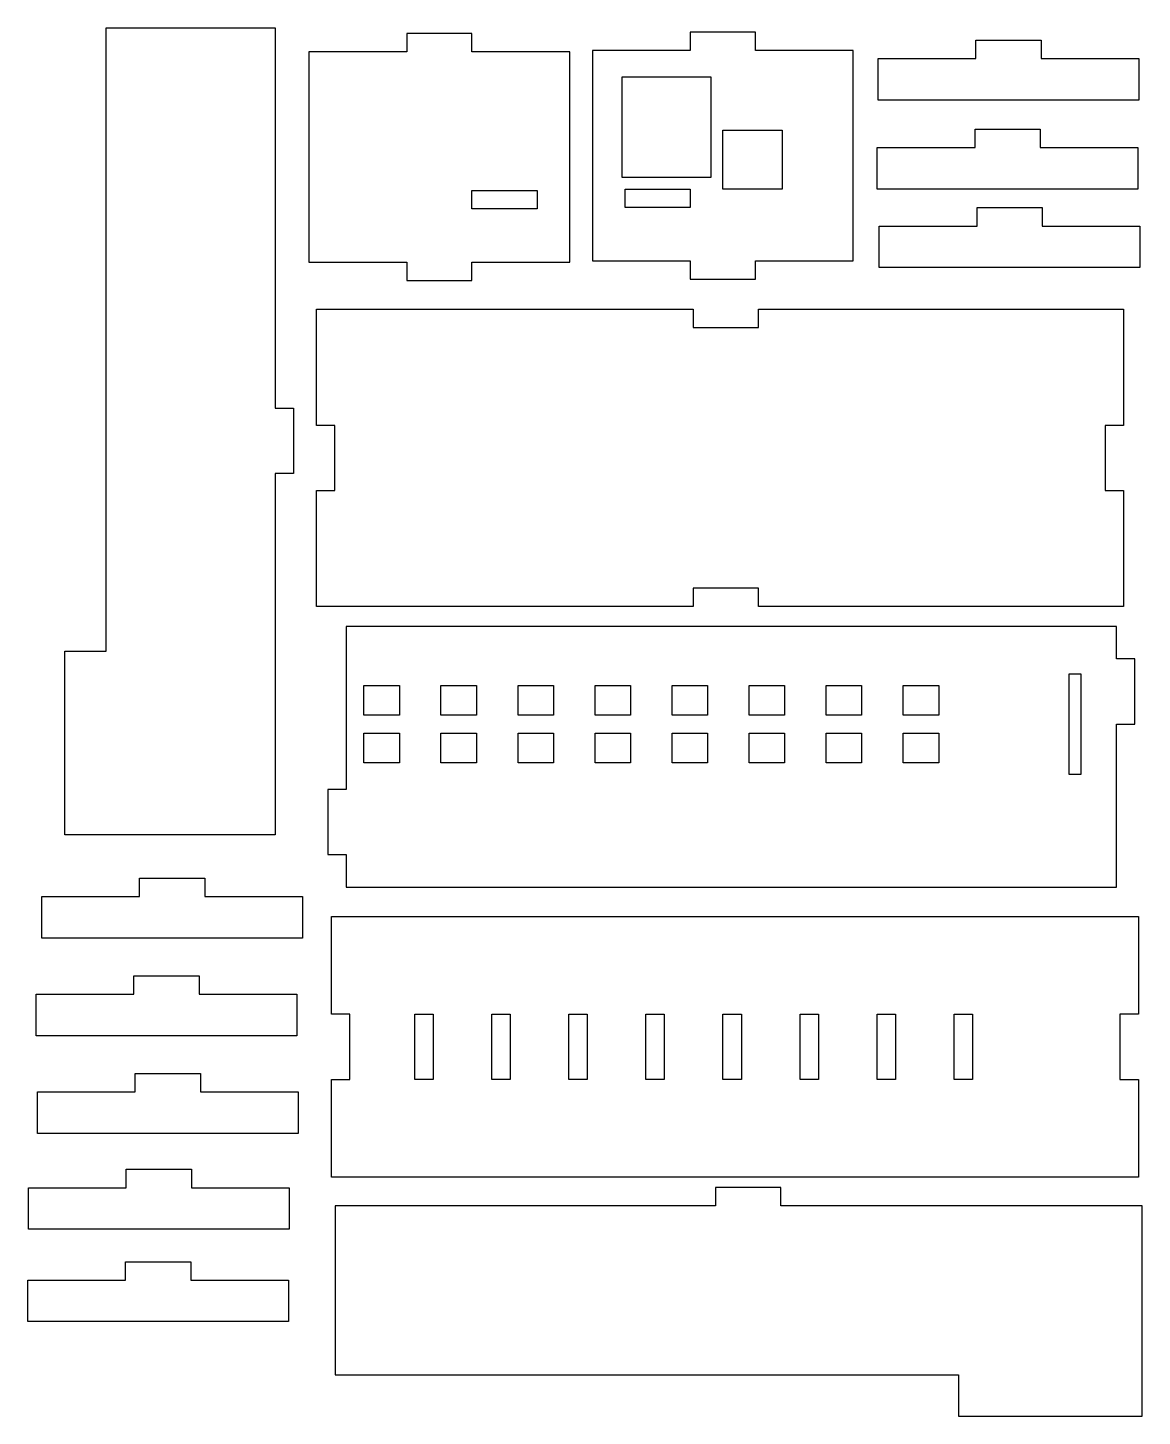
# Model space of a CAD drawing. Extents: x -202 to -14, y -80 to 155.
import ezdxf

# ---------------------------------------------------------------- set-up
doc = ezdxf.new("R2010")
doc.units = 0
doc.layers.get('0').update_dxf_attribs({"linetype": 'continuous'})

# ---------------------------------------------------------------- blocks, each defined once
blk = doc.blocks.new('SKETCH002')
at = {"color": 7}
for points in [[(-106.74, 150.71), (-106.74, 115.21), (-90.24, 115.21), (-90.24, 112.11), (-79.24, 112.11), (-79.24, 115.21), (-62.74, 115.21), (-62.74, 150.71), (-79.24, 150.71), (-79.24, 153.81), (-90.24, 153.81), (-90.24, 150.71)], [(-101.74, 146.31), (-86.74, 146.31), (-86.74, 129.31), (-101.74, 129.31)], [(-84.74, 137.31), (-74.74, 137.31), (-74.74, 127.31), (-84.74, 127.31)], [(-101.24, 127.31), (-90.24, 127.31), (-90.24, 124.21), (-101.24, 124.21)]]:
    blk.add_lwpolyline(points, close=True, dxfattribs=at)
blk = doc.blocks.new('SKETCH')
at = {"color": 7}
for points in [[(-151.4, 26.04), (-151.4, 15.04), (-148.3, 15.04), (-148.3, 9.54), (-18.3, 9.54), (-18.3, 37.04), (-15.2, 37.04), (-15.2, 48.04), (-18.3, 48.04), (-18.3, 53.54), (-148.3, 53.54), (-148.3, 26.04)], [(-26.3, 45.54), (-24.3, 45.54), (-24.3, 28.54), (-26.3, 28.54)], [(-145.3, 43.54), (-139.3, 43.54), (-139.3, 38.54), (-145.3, 38.54)], [(-132.3, 43.54), (-126.3, 43.54), (-126.3, 38.54), (-132.3, 38.54)], [(-119.3, 43.54), (-113.3, 43.54), (-113.3, 38.54), (-119.3, 38.54)], [(-106.3, 43.54), (-100.3, 43.54), (-100.3, 38.54), (-106.3, 38.54)], [(-93.3, 43.54), (-87.3, 43.54), (-87.3, 38.54), (-93.3, 38.54)], [(-80.3, 43.54), (-74.3, 43.54), (-74.3, 38.54), (-80.3, 38.54)], [(-67.3, 43.54), (-61.3, 43.54), (-61.3, 38.54), (-67.3, 38.54)], [(-54.3, 43.54), (-48.3, 43.54), (-48.3, 38.54), (-54.3, 38.54)], [(-145.3, 35.54), (-139.3, 35.54), (-139.3, 30.54), (-145.3, 30.54)], [(-132.3, 35.54), (-126.3, 35.54), (-126.3, 30.54), (-132.3, 30.54)], [(-119.3, 35.54), (-113.3, 35.54), (-113.3, 30.54), (-119.3, 30.54)], [(-106.3, 35.54), (-100.3, 35.54), (-100.3, 30.54), (-106.3, 30.54)], [(-93.3, 35.54), (-87.3, 35.54), (-87.3, 30.54), (-93.3, 30.54)], [(-80.3, 35.54), (-74.3, 35.54), (-74.3, 30.54), (-80.3, 30.54)], [(-67.3, 35.54), (-61.3, 35.54), (-61.3, 30.54), (-67.3, 30.54)], [(-54.3, 35.54), (-48.3, 35.54), (-48.3, 30.54), (-54.3, 30.54)]]:
    blk.add_lwpolyline(points, close=True, dxfattribs=at)
blk = doc.blocks.new('SKETCH007')
at = {"color": 7}
for points in [[(-154.58, 150.52), (-154.58, 115.02), (-138.08, 115.02), (-138.08, 111.92), (-127.08, 111.92), (-127.08, 115.02), (-110.58, 115.02), (-110.58, 150.52), (-127.08, 150.52), (-127.08, 153.62), (-138.08, 153.62), (-138.08, 150.52)], [(-127.08, 127.12), (-116.08, 127.12), (-116.08, 124.02), (-127.08, 124.02)]]:
    blk.add_lwpolyline(points, close=True, dxfattribs=at)
blk = doc.blocks.new('SKETCH010')
at = {"color": 7}
for points in [[(-14.600077, -11.897138), (-17.700077, -11.897138), (-17.700077, -22.897138), (-14.600077, -22.897138), (-14.600077, -39.397138), (-150.800077, -39.397138), (-150.800077, -22.897138), (-147.700077, -22.897138), (-147.700077, -11.897138), (-150.800077, -11.897138), (-150.800077, 4.602862), (-14.600077, 4.602862)], [(-136.700077, -11.897138), (-133.600077, -11.897138), (-133.600077, -22.897138), (-136.700077, -22.897138)], [(-123.700077, -11.897138), (-120.600077, -11.897138), (-120.600077, -22.897138), (-123.700077, -22.897138)], [(-110.700077, -11.897138), (-107.603807, -11.897138), (-107.603807, -22.897138), (-110.700077, -22.897138)], [(-97.703807, -11.897138), (-94.603807, -11.897138), (-94.603807, -22.897138), (-97.703807, -22.897138)], [(-84.703807, -11.897138), (-81.603807, -11.897138), (-81.603807, -22.897138), (-84.703807, -22.897138)], [(-71.703807, -11.897138), (-68.603807, -11.897138), (-68.603807, -22.897138), (-71.703807, -22.897138)], [(-58.703807, -11.897138), (-55.603807, -11.897138), (-55.603807, -22.897138), (-58.703807, -22.897138)], [(-45.703807, -11.897138), (-42.603807, -11.897138), (-42.603807, -22.897138), (-45.703807, -22.897138)]]:
    blk.add_lwpolyline(points, close=True, dxfattribs=at)

msp = doc.modelspace()

# ---------------------------------------------------------------- linework, layer by layer
at = {"color": 7}
for points in [[(-188.78, 154.56), (-160.28, 154.56), (-160.28, 90.36), (-157.18, 90.36), (-157.18, 79.36), (-160.28, 79.36), (-160.28, 18.36), (-195.78, 18.36), (-195.78, 49.36), (-188.78, 49.36)], [(-58.53, 142.37), (-58.53, 149.37), (-42.03, 149.37), (-42.03, 152.47), (-31.03, 152.47), (-31.03, 149.37), (-14.53, 149.37), (-14.53, 142.37)], [(-58.67, 127.33), (-58.67, 134.33), (-42.17, 134.33), (-42.17, 137.43), (-31.17, 137.43), (-31.17, 134.33), (-14.67, 134.33), (-14.67, 127.33)], [(-58.33, 114.11), (-58.33, 121.11), (-41.83, 121.11), (-41.83, 124.21), (-30.83, 124.21), (-30.83, 121.11), (-14.33, 121.11), (-14.33, 114.11)], [(-89.73, 103.97), (-78.73, 103.97), (-78.73, 107.07), (-17.13, 107.07), (-17.13, 87.47), (-20.23, 87.47), (-20.23, 76.47), (-17.13, 76.47), (-17.13, 56.87), (-78.73, 56.87), (-78.73, 59.97), (-89.73, 59.97), (-89.73, 56.87), (-153.33, 56.87), (-153.33, 76.47), (-150.23, 76.47), (-150.23, 87.47), (-153.33, 87.47), (-153.33, 107.07), (-89.73, 107.07)], [(-199.67, 0.95), (-199.67, 7.95), (-183.17, 7.95), (-183.17, 11.05), (-172.17, 11.05), (-172.17, 7.95), (-155.67, 7.95), (-155.67, 0.95)], [(-200.63, -15.53), (-200.63, -8.53), (-184.13, -8.53), (-184.13, -5.43), (-173.13, -5.43), (-173.13, -8.53), (-156.63, -8.53), (-156.63, -15.53)], [(-200.39, -32.03), (-200.39, -25.03), (-183.89, -25.03), (-183.89, -21.93), (-172.89, -21.93), (-172.89, -25.03), (-156.39, -25.03), (-156.39, -32.03)], [(-201.92, -48.18), (-201.92, -41.18), (-185.42, -41.18), (-185.42, -38.08), (-174.42, -38.08), (-174.42, -41.18), (-157.92, -41.18), (-157.92, -48.18)], [(-150.15, -44.25), (-150.15, -72.75), (-44.95, -72.75), (-44.95, -79.75), (-13.95, -79.75), (-13.95, -44.25), (-74.95, -44.25), (-74.95, -41.15), (-85.95, -41.15), (-85.95, -44.25)], [(-202.04, -63.79), (-202.04, -56.79), (-185.54, -56.79), (-185.54, -53.69), (-174.54, -53.69), (-174.54, -56.79), (-158.04, -56.79), (-158.04, -63.79)]]:
    msp.add_lwpolyline(points, close=True, dxfattribs=at)

# ---------------------------------------------------------------- block references
for name in ['SKETCH007', 'SKETCH002', 'SKETCH', 'SKETCH010']:
    msp.add_blockref(name, (0, 0), dxfattribs=at)

doc.saveas('drawing.dxf')
